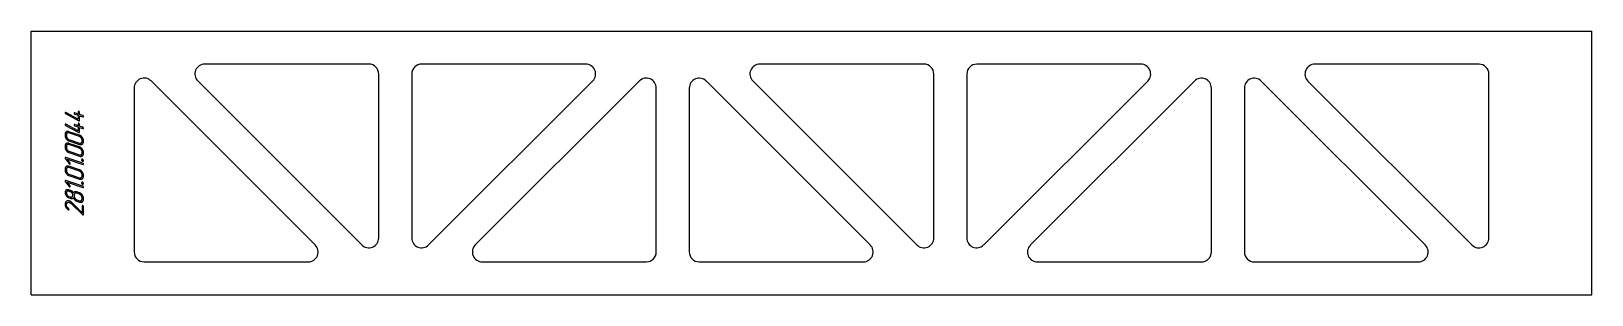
# Model space of a CAD drawing. Header units: millimetres. Extents: x 32 to 2398, y 40 to 440.
import ezdxf

# ---------------------------------------------------------------- set-up
doc = ezdxf.new("R2010")
doc.units = ezdxf.units.MM
doc.linetypes.add('K5LT_BASIC', pattern=[0])
doc.layers.add('Engraving', color=7, linetype='Continuous')

msp = doc.modelspace()

# ---------------------------------------------------------------- linework, layer by layer
at = {"color": 143, "linetype": 'K5LT_BASIC', "lineweight": 25, "true_color": 0x33acca}
for p, q in [((32.4, 440.3), (2398.1, 440.2)), ((32.4, 40.3), (32.4, 440.3)), ((2398.1, 40.2), (2398.1, 440.2)), ((544.2, 390.3), (295.4, 390.3)), ((873, 390.3), (624.2, 390.3)), ((1385.7, 390.3), (1136.9, 390.3)), ((1714.4, 390.2), (1465.7, 390.2)), ((2227.1, 390.2), (1978.3, 390.2)), ((462.9, 115.9), (214.1, 364.7)), ((284.8, 364.7), (533.6, 115.9)), ((559.2, 126.5), (559.2, 375.3)), ((609.2, 375.3), (609.2, 126.5)), ((634.8, 115.9), (883.6, 364.7)), ((954.3, 364.7), (705.5, 115.9)), ((1304.3, 115.9), (1055.6, 364.7)), ((1126.3, 364.7), (1375, 115.9)), ((1400.6, 126.5), (1400.7, 375.3)), ((1450.7, 375.2), (1450.6, 126.5)), ((1476.3, 115.9), (1725, 364.6)), ((1795.8, 364.6), (1547, 115.9)), ((2145.8, 115.8), (1897, 364.6)), ((1967.7, 364.6), (2216.5, 115.8)), ((2242.1, 126.4), (2242.1, 375.2)), ((188.5, 354.1), (188.5, 105.3)), ((979.9, 105.3), (979.9, 354.1)), ((1029.9, 354), (1029.9, 105.3)), ((1821.4, 105.2), (1821.4, 354)), ((1871.4, 354), (1871.4, 105.2)), ((203.5, 90.3), (452.3, 90.3)), ((716.1, 90.3), (964.9, 90.3)), ((1044.9, 90.3), (1293.7, 90.3)), ((1557.6, 90.2), (1806.4, 90.2)), ((1886.4, 90.2), (2135.1, 90.2)), ((32.4, 40.3), (2398.1, 40.2))]:
    msp.add_line(p, q, dxfattribs=at)
for centre, start, end in [((295.4, 375.3), 89.9982, 224.9982), ((544.2, 375.3), 359.9982, 89.9982), ((624.2, 375.3), 89.9982, 179.9982), ((873, 375.3), 314.9982, 89.9982), ((1136.9, 375.3), 89.9982, 224.9982), ((1385.7, 375.3), 359.9982, 89.9982), ((1465.7, 375.2), 89.9982, 179.9982), ((1714.4, 375.2), 314.9982, 89.9982), ((1978.3, 375.2), 89.9982, 224.9982), ((2227.1, 375.2), 359.9982, 89.9982), ((203.5, 354.1), 44.9982, 179.9982), ((964.9, 354.1), 359.9982, 134.9982), ((1044.9, 354), 44.9982, 179.9982), ((1806.4, 354), 359.9982, 134.9982), ((1886.4, 354), 44.9982, 179.9982), ((544.2, 126.5), 224.9982, 359.9982), ((624.2, 126.5), 179.9982, 314.9982), ((1385.6, 126.5), 224.9982, 359.9982), ((1465.6, 126.5), 179.9982, 314.9982), ((2227.1, 126.4), 224.9982, 359.9982), ((203.5, 105.3), 179.9982, 269.9982), ((452.3, 105.3), 269.9982, 44.9982), ((716.1, 105.3), 134.9982, 269.9982), ((964.9, 105.3), 269.9982, 359.9982), ((1044.9, 105.3), 179.9982, 269.9982), ((1293.7, 105.3), 269.9982, 44.9982), ((1557.6, 105.2), 134.9982, 269.9982), ((1806.4, 105.2), 269.9982, 359.9982), ((1886.4, 105.2), 179.9982, 269.9982), ((2135.1, 105.2), 269.9982, 44.9982)]:
    msp.add_arc(centre, 15, start, end, dxfattribs=at)
at = {"layer": 'Engraving', "color": 143, "linetype": 'K5LT_BASIC', "lineweight": 25, "true_color": 0x33acca}
for p, q in [((83.6, 316.4), (83.8, 315.7)), ((84.4, 315.2), (104.3, 304.4)), ((84.8, 317), (84.6, 317.1)), ((103.5, 306.9), (84.8, 317)), ((103.5, 314.6), (98.5, 316.3)), ((98.5, 314.3), (103.5, 312.7)), ((103.5, 317.7), (103.5, 314.6)), ((103.5, 312.7), (103.5, 306.9)), ((105.5, 314), (105.5, 317)), ((110.5, 312.3), (105.5, 314)), ((105.5, 305), (105.5, 312)), ((105.5, 312), (110.5, 310.3)), ((83.6, 298.6), (83.8, 298)), ((84.4, 297.4), (104.3, 286.7)), ((84.8, 299.2), (84.6, 299.3)), ((103.5, 289.1), (84.8, 299.2)), ((105.5, 282.4), (89.6, 287.8)), ((105.5, 280.4), (89.6, 285.8)), ((103.5, 296.9), (98.5, 298.6)), ((98.5, 296.6), (103.5, 294.9)), ((103.5, 299.9), (103.5, 296.9)), ((103.5, 294.9), (103.5, 289.1)), ((104.3, 304.4), (104.6, 304.3)), ((104.3, 286.7), (104.6, 286.6)), ((105.5, 296.2), (105.5, 299.2)), ((110.5, 294.5), (105.5, 296.2)), ((105.5, 294.2), (110.5, 292.5)), ((105.5, 287.2), (105.5, 294.2)), ((83.6, 283.9), (83.6, 281.9)), ((83.6, 266.1), (83.6, 264.1)), ((85.6, 283.2), (85.6, 281.2)), ((85.6, 265.4), (85.6, 263.4)), ((89.6, 275.9), (105.5, 270.5)), ((89.6, 273.9), (105.5, 268.5)), ((105.5, 264.6), (89.6, 270)), ((105.5, 262.6), (89.6, 268.1)), ((109.5, 273.1), (109.5, 275.1)), ((111.5, 272.4), (111.5, 274.4)), ((83.9, 247.3), (89.9, 239.3)), ((110.5, 239.9), (84.6, 248.7)), ((91.3, 240.2), (87, 245.9)), ((87, 245.9), (110.5, 237.9)), ((89.6, 258.1), (105.5, 252.7)), ((89.6, 256.1), (105.5, 250.7)), ((109.5, 255.3), (109.5, 257.3)), ((111.5, 254.6), (111.5, 256.6)), ((83.6, 231.3), (83.6, 229.3)), ((110.5, 205.1), (84.6, 213.9)), ((85.6, 230.6), (85.6, 228.6)), ((105.5, 229.8), (89.6, 235.2)), ((105.5, 227.8), (89.6, 233.2)), ((89.6, 223.3), (105.5, 217.9)), ((89.6, 221.3), (105.5, 215.9)), ((109.5, 220.5), (109.5, 222.5)), ((111.5, 219.8), (111.5, 221.8)), ((83.6, 195.4), (83.6, 194.8)), ((83.6, 194.8), (83.7, 194.1)), ((83.7, 194.1), (84, 193)), ((83.9, 212.4), (89.9, 204.5)), ((87, 211.1), (110.5, 203.1)), ((91.3, 205.4), (87, 211.1)), ((88.3, 199.7), (87.3, 199.8)), ((89, 199.6), (88.3, 199.7)), ((89.6, 199.4), (89, 199.6)), ((91.6, 198.7), (89.6, 199.4)), ((91.6, 196.7), (89.6, 197.4)), ((89.6, 189.4), (91.6, 188.8)), ((97.6, 191.7), (97.6, 189.7)), ((105.5, 195), (101.5, 196.3)), ((105.5, 193), (101.5, 194.3)), ((88.4, 169.5), (88.7, 169.3)), ((89.6, 187.5), (91.6, 186.8)), ((91.9, 179.7), (92.6, 179.1)), ((92.6, 179.1), (93.4, 178.5)), ((93.4, 178.5), (109.9, 161.9)), ((109.5, 164.8), (94.5, 179.8)), ((101.5, 184.4), (105.5, 183)), ((101.5, 182.4), (105.5, 181)), ((109.5, 185.7), (109.5, 187.7)), ((109.5, 174.8), (109.5, 164.8)), ((111.5, 185), (111.5, 187)), ((111.5, 162.2), (111.5, 174.1))]:
    msp.add_line(p, q, dxfattribs=at)
for points in [[(83.9, 317), (83.6, 316.8), (83.6, 316.4)], [(83.8, 315.7), (84, 315.4), (84.4, 315.2)], [(84.6, 317.1), (84.2, 317.2), (83.9, 317)], [(97.8, 316.3), (97.5, 316), (97.5, 315.7)], [(97.5, 315.7), (97.5, 315.3), (97.9, 314.9)], [(98.5, 316.3), (98.1, 316.5), (97.8, 316.3)], [(97.9, 314.9), (98.2, 314.5), (98.5, 314.3)], [(103.8, 318.2), (103.5, 318), (103.5, 317.7)], [(104.5, 318.3), (104.2, 318.4), (103.8, 318.2)], [(105.2, 317.8), (104.9, 318.2), (104.5, 318.3)], [(105.5, 317), (105.5, 317.5), (105.2, 317.8)], [(111.3, 311.7), (111, 312.1), (110.5, 312.3)], [(110.5, 310.3), (111, 310.1), (111.3, 310.3)], [(111.5, 310.9), (111.5, 311.4), (111.3, 311.7)], [(111.3, 310.3), (111.5, 310.8), (111.5, 310.9)], [(83.9, 299.2), (83.6, 299), (83.6, 298.6)], [(85.4, 287.5), (83.6, 286.3), (83.6, 283.9)], [(83.8, 298), (84, 297.6), (84.4, 297.4)], [(84.6, 299.3), (84.2, 299.5), (83.9, 299.2)], [(89.6, 287.8), (87.1, 288.7), (85.4, 287.5)], [(86.8, 285.6), (85.6, 284.8), (85.6, 283.2)], [(89.6, 285.8), (88, 286.4), (86.8, 285.6)], [(97.8, 298.5), (97.5, 298.3), (97.5, 297.9)], [(97.5, 297.9), (97.5, 297.5), (97.9, 297.1)], [(98.5, 298.6), (98.1, 298.7), (97.8, 298.5)], [(97.9, 297.1), (98.2, 296.7), (98.5, 296.6)], [(103.8, 300.4), (103.5, 300.2), (103.5, 299.9)], [(104.5, 300.5), (104.2, 300.7), (103.8, 300.4)], [(105.2, 300), (104.9, 300.4), (104.5, 300.5)], [(104.6, 304.3), (105, 304.2), (105.2, 304.4)], [(104.6, 286.6), (105, 286.4), (105.2, 286.6)], [(105.2, 304.4), (105.5, 304.6), (105.5, 305)], [(105.5, 299.2), (105.5, 299.7), (105.2, 300)], [(105.2, 286.6), (105.5, 286.8), (105.5, 287.2)], [(111.3, 294), (111, 294.3), (110.5, 294.5)], [(110.5, 292.5), (111, 292.3), (111.3, 292.5)], [(111.5, 293.2), (111.5, 293.6), (111.3, 294)], [(111.3, 292.5), (111.5, 293), (111.5, 293.2)], [(83.6, 281.9), (83.6, 279.4), (85.4, 277)], [(85.4, 269.7), (83.6, 268.5), (83.6, 266.1)], [(83.6, 264.1), (83.6, 261.6), (85.4, 259.2)], [(85.4, 277), (87.2, 274.7), (89.6, 273.9)], [(89.6, 270), (87.1, 270.9), (85.4, 269.7)], [(85.6, 281.2), (85.6, 279.5), (86.8, 278)], [(86.8, 267.8), (85.6, 267.1), (85.6, 265.4)], [(85.6, 263.4), (85.6, 261.8), (86.8, 260.2)], [(86.8, 278), (88, 276.4), (89.6, 275.9)], [(89.6, 268.1), (88, 268.6), (86.8, 267.8)], [(109.7, 279.2), (108, 281.6), (105.5, 282.4)], [(108.4, 278.3), (107.2, 279.8), (105.5, 280.4)], [(105.5, 270.5), (107.1, 269.9), (108.3, 270.7)], [(105.5, 268.5), (108, 267.6), (109.8, 268.9)], [(109.7, 261.5), (108, 263.8), (105.5, 264.6)], [(108.4, 260.5), (107.2, 262.1), (105.5, 262.6)], [(108.3, 270.7), (109.5, 271.5), (109.5, 273.1)], [(109.5, 275.1), (109.5, 276.7), (108.4, 278.3)], [(109.5, 257.3), (109.5, 258.9), (108.4, 260.5)], [(111.5, 274.4), (111.5, 276.9), (109.7, 279.2)], [(111.5, 256.6), (111.5, 259.1), (109.7, 261.5)], [(109.8, 268.9), (111.5, 270.1), (111.5, 272.4)], [(83.9, 248.6), (83.7, 248.4), (83.7, 248)], [(83.7, 248), (83.7, 247.6), (83.9, 247.3)], [(84.6, 248.7), (84.2, 248.9), (83.9, 248.6)], [(85.4, 259.2), (87.2, 256.9), (89.6, 256.1)], [(86.8, 260.2), (88, 258.6), (89.6, 258.1)], [(89.9, 239.3), (90.4, 238.8), (90.6, 238.7)], [(90.6, 238.7), (91, 238.6), (91.3, 238.8)], [(91.6, 239.4), (91.6, 239.8), (91.3, 240.2)], [(91.3, 238.8), (91.6, 239), (91.6, 239.4)], [(105.5, 252.7), (107.1, 252.1), (108.3, 252.9)], [(105.5, 250.7), (108, 249.8), (109.8, 251.1)], [(108.3, 252.9), (109.5, 253.7), (109.5, 255.3)], [(109, 245.8), (108.5, 245.5), (108.5, 245)], [(108.5, 245), (108.5, 244.3), (109.1, 243.7)], [(110, 246), (109.5, 246.2), (109, 245.8)], [(109.1, 243.7), (109.7, 243.1), (110, 243)], [(109.8, 251.1), (111.5, 252.3), (111.5, 254.6)], [(111, 245.2), (110.5, 245.8), (110, 246)], [(110, 243), (110.6, 242.8), (111.1, 243)], [(111.3, 239.4), (111, 239.8), (110.5, 239.9)], [(110.5, 237.9), (111, 237.8), (111.3, 238)], [(111.5, 244), (111.5, 244.7), (111, 245.2)], [(111.1, 243), (111.5, 243.3), (111.5, 244)], [(111.5, 238.6), (111.5, 239), (111.3, 239.4)], [(111.3, 238), (111.5, 238.4), (111.5, 238.6)], [(85.4, 234.9), (83.6, 233.7), (83.6, 231.3)], [(83.6, 229.3), (83.6, 226.8), (85.4, 224.4)], [(83.9, 213.8), (83.7, 213.6), (83.7, 213.2)], [(83.7, 213.2), (83.7, 212.8), (83.9, 212.4)], [(84.6, 213.9), (84.2, 214), (83.9, 213.8)], [(89.6, 235.2), (87.1, 236.1), (85.4, 234.9)], [(85.4, 224.4), (87.2, 222.1), (89.6, 221.3)], [(86.8, 233), (85.6, 232.2), (85.6, 230.6)], [(85.6, 228.6), (85.6, 226.9), (86.8, 225.4)], [(89.6, 233.2), (88, 233.8), (86.8, 233)], [(86.8, 225.4), (88, 223.8), (89.6, 223.3)], [(109.7, 226.6), (108, 229), (105.5, 229.8)], [(108.4, 225.7), (107.2, 227.2), (105.5, 227.8)], [(105.5, 217.9), (107.1, 217.3), (108.3, 218.1)], [(105.5, 215.9), (108, 215), (109.8, 216.3)], [(108.3, 218.1), (109.5, 218.9), (109.5, 220.5)], [(109.5, 222.5), (109.5, 224.1), (108.4, 225.7)], [(111.5, 221.8), (111.5, 224.3), (109.7, 226.6)], [(109.8, 216.3), (111.5, 217.5), (111.5, 219.8)], [(85.4, 199.1), (83.6, 197.9), (83.6, 195.4)], [(84, 193), (84.5, 191.8), (85.3, 190.6)], [(85.3, 190.6), (87.3, 188.2), (89.6, 187.5)], [(87.3, 199.8), (86.2, 199.7), (85.4, 199.1)], [(86.8, 197.2), (85.6, 196.4), (85.6, 194.8)], [(85.6, 194.8), (85.6, 193.1), (86.8, 191.6)], [(89.6, 197.4), (87.9, 198), (86.8, 197.2)], [(86.8, 191.6), (87.9, 190), (89.6, 189.4)], [(89.9, 204.5), (90.4, 204), (90.6, 203.9)], [(90.6, 203.9), (91, 203.8), (91.3, 204)], [(91.6, 204.6), (91.6, 205), (91.3, 205.4)], [(91.3, 204), (91.6, 204.2), (91.6, 204.6)], [(94.2, 197.3), (93.1, 198.2), (91.6, 198.7)], [(94.4, 194.6), (93.3, 196.1), (91.6, 196.7)], [(96.2, 194.9), (95.3, 196.4), (94.2, 197.3)], [(95.6, 191.4), (95.6, 193), (94.4, 194.6)], [(94.4, 189), (95.6, 189.7), (95.6, 191.4)], [(98.4, 196.5), (96.9, 196.1), (96.2, 194.9)], [(98.7, 194.1), (97.6, 193.4), (97.6, 191.7)], [(97.6, 189.7), (97.6, 188.1), (98.7, 186.5)], [(101.5, 196.3), (99.9, 196.9), (98.4, 196.5)], [(101.5, 194.3), (99.9, 194.9), (98.7, 194.1)], [(109.7, 191.8), (108, 194.1), (105.5, 195)], [(108.3, 190.9), (107.2, 192.4), (105.5, 193)], [(109.5, 187.7), (109.5, 189.3), (108.3, 190.9)], [(109, 211), (108.5, 210.7), (108.5, 210.2)], [(108.5, 210.2), (108.5, 209.4), (109.1, 208.9)], [(110, 211.2), (109.5, 211.3), (109, 211)], [(109.1, 208.9), (109.7, 208.3), (110, 208.2)], [(111.5, 187), (111.5, 189.5), (109.7, 191.8)], [(111, 210.4), (110.5, 211), (110, 211.2)], [(110, 208.2), (110.6, 208), (111.1, 208.2)], [(111.3, 204.6), (111, 204.9), (110.5, 205.1)], [(110.5, 203.1), (111, 202.9), (111.3, 203.1)], [(111.5, 209.2), (111.5, 209.9), (111, 210.4)], [(111.1, 208.2), (111.5, 208.5), (111.5, 209.2)], [(111.5, 203.8), (111.5, 204.2), (111.3, 204.6)], [(111.3, 203.1), (111.5, 203.6), (111.5, 203.8)], [(85.6, 181.8), (83.6, 180.2), (83.6, 177.4)], [(83.6, 177.4), (83.6, 175.3), (84.7, 173.3)], [(84.7, 173.3), (85.9, 171.2), (88.4, 169.5)], [(90.5, 182.5), (87.6, 183.4), (85.6, 181.8)], [(85.6, 176.8), (85.6, 177.8), (86, 178.6)], [(86.4, 174), (85.6, 175.4), (85.6, 176.8)], [(86, 178.6), (86.4, 179.4), (87.1, 179.9)], [(89, 171.1), (87.2, 172.5), (86.4, 174)], [(87.1, 179.9), (88.5, 181.1), (90.5, 180.4)], [(88.7, 169.3), (89.1, 169.2), (89.4, 169.4)], [(89.5, 170.6), (89.3, 170.9), (89, 171.1)], [(89.4, 169.4), (89.7, 169.6), (89.7, 170)], [(89.7, 170), (89.6, 170.4), (89.5, 170.6)], [(92.4, 181.5), (91.4, 182.1), (90.5, 182.5)], [(90.5, 180.4), (91.2, 180.2), (91.9, 179.7)], [(91.6, 188.8), (93.3, 188.2), (94.4, 189)], [(91.6, 186.8), (93, 186.3), (94.2, 186.5)], [(94.5, 179.8), (93.3, 180.9), (92.4, 181.5)], [(94.2, 186.5), (95.4, 186.7), (96.3, 187.4)], [(96.3, 187.4), (97.2, 185.5), (98.6, 184.2)], [(98.6, 184.2), (100, 182.9), (101.5, 182.4)], [(98.7, 186.5), (99.9, 185), (101.5, 184.4)], [(105.5, 183), (107.1, 182.5), (108.3, 183.3)], [(105.5, 181), (108, 180.2), (109.8, 181.4)], [(108.3, 183.3), (109.5, 184.1), (109.5, 185.7)], [(109.8, 175.4), (109.5, 175.2), (109.5, 174.8)], [(109.8, 181.4), (111.5, 182.7), (111.5, 185)], [(110.5, 175.5), (110.1, 175.6), (109.8, 175.4)], [(111.2, 175), (110.9, 175.3), (110.5, 175.5)], [(111.5, 174.1), (111.5, 174.6), (111.2, 175)], [(109.9, 161.9), (110.1, 161.7), (110.4, 161.6)], [(110.4, 161.6), (110.8, 161.5), (111.2, 161.6)], [(111.2, 161.6), (111.5, 161.9), (111.5, 162.2)]]:
    msp.add_open_spline(points, degree=2, dxfattribs=at)

doc.saveas('drawing.dxf')
